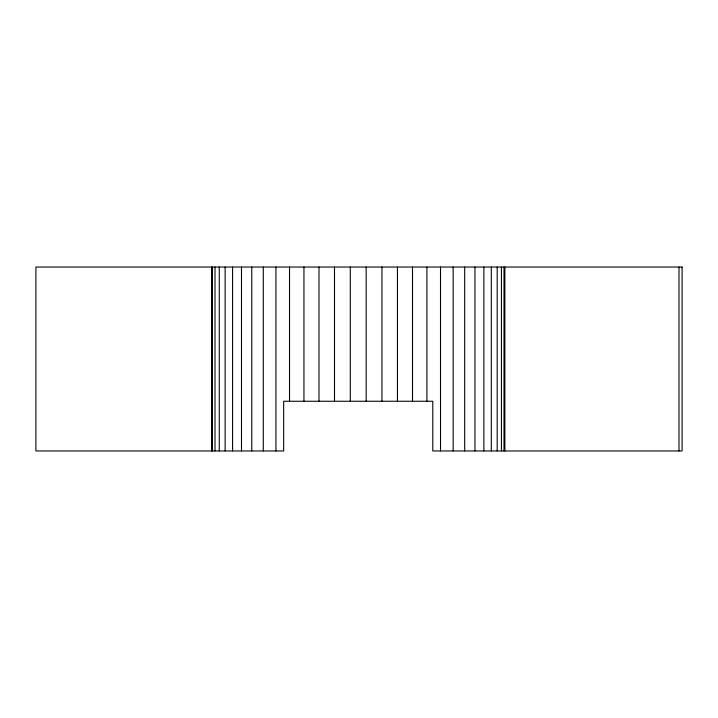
<?xml version="1.0" encoding="UTF-8"?>
<svg xmlns="http://www.w3.org/2000/svg" width="718" height="718" viewBox="0 0 718 718"><rect width="100%" height="100%" fill="white"/><g stroke="black" fill="none" stroke-linecap="round" stroke-linejoin="round"><path stroke-width="1.08" d="M678.995 267.042L678.995 450.958M504.862 267.042L504.862 450.958M504 267.042L504 450.958M501.433 267.042L501.433 450.958M497.188 267.042L497.188 450.958M491.309 267.042L491.309 450.958M483.869 267.042L483.869 450.958M474.957 267.042L474.957 450.958M464.681 267.042L464.681 450.958M453.157 267.042L453.157 450.958M440.511 267.042L440.511 450.958M426.914 267.042L426.914 401.254M412.5 267.042L412.5 401.254M397.449 267.042L397.449 401.254M381.949 267.042L381.949 401.254M366.162 267.042L366.162 401.254M350.285 267.042L350.285 401.254M334.498 267.042L334.498 401.254M318.989 267.042L318.989 401.254M303.947 267.042L303.947 401.254M289.534 267.042L289.534 401.254M275.936 267.042L275.936 450.958M263.291 267.042L263.291 450.958M251.767 267.042L251.767 450.958M241.49 267.042L241.49 450.958M232.578 267.042L232.578 450.958M225.138 267.042L225.138 450.958M219.259 267.042L219.259 450.958M215.014 267.042L215.014 450.958M212.447 267.042L212.447 450.958M211.586 267.042L211.586 450.958M682.1 267.042L35.9 267.042L35.9 450.958L283.664 450.958L283.664 401.254L432.783 401.254L432.783 450.958L682.1 450.958L682.1 267.042"/></g></svg>
